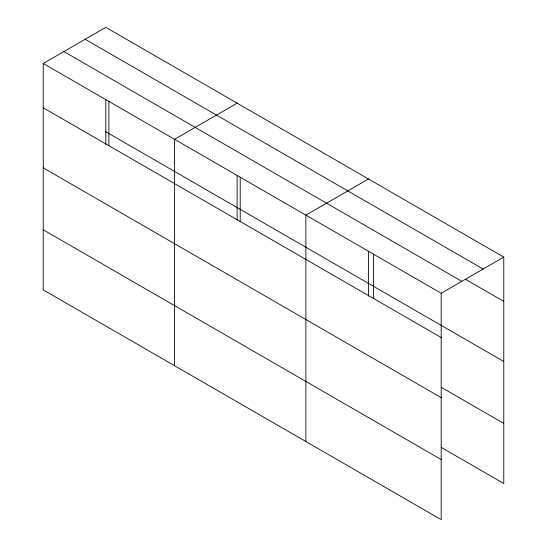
<?xml version="1.0" encoding="UTF-8"?>
<svg xmlns="http://www.w3.org/2000/svg" width="547" height="547" viewBox="0 0 547 547"><rect width="100%" height="100%" fill="white"/><g stroke="black" fill="none" stroke-linecap="round" stroke-linejoin="round"><path stroke-width="0.82" d="M105.81 144.463L105.81 99.581M237.138 175.402L237.138 220.284M368.466 251.223L368.466 296.105M43.227 63.486L441.19 293.247L441.19 519.65L43.227 289.889L43.227 63.486L105.81 27.35L503.773 257.111L503.773 483.514L441.265 447.425M237.138 103.171L174.555 139.307L174.555 365.711M368.466 178.992L305.882 215.128L305.882 441.532M441.19 293.247L503.773 257.111M85.161 39.275L483.124 269.035M465.538 279.332L503.773 301.411M63.876 51.562L461.839 281.322M105.81 131.745L503.773 361.505M43.227 107.78L441.19 337.54M441.265 387.331L503.773 423.419M43.227 167.874L441.19 397.635M43.227 229.795L441.19 459.555M373.533 254.184L373.533 298.484M240.215 177.214L240.215 221.514M108.887 101.393L108.887 145.693"/></g></svg>
